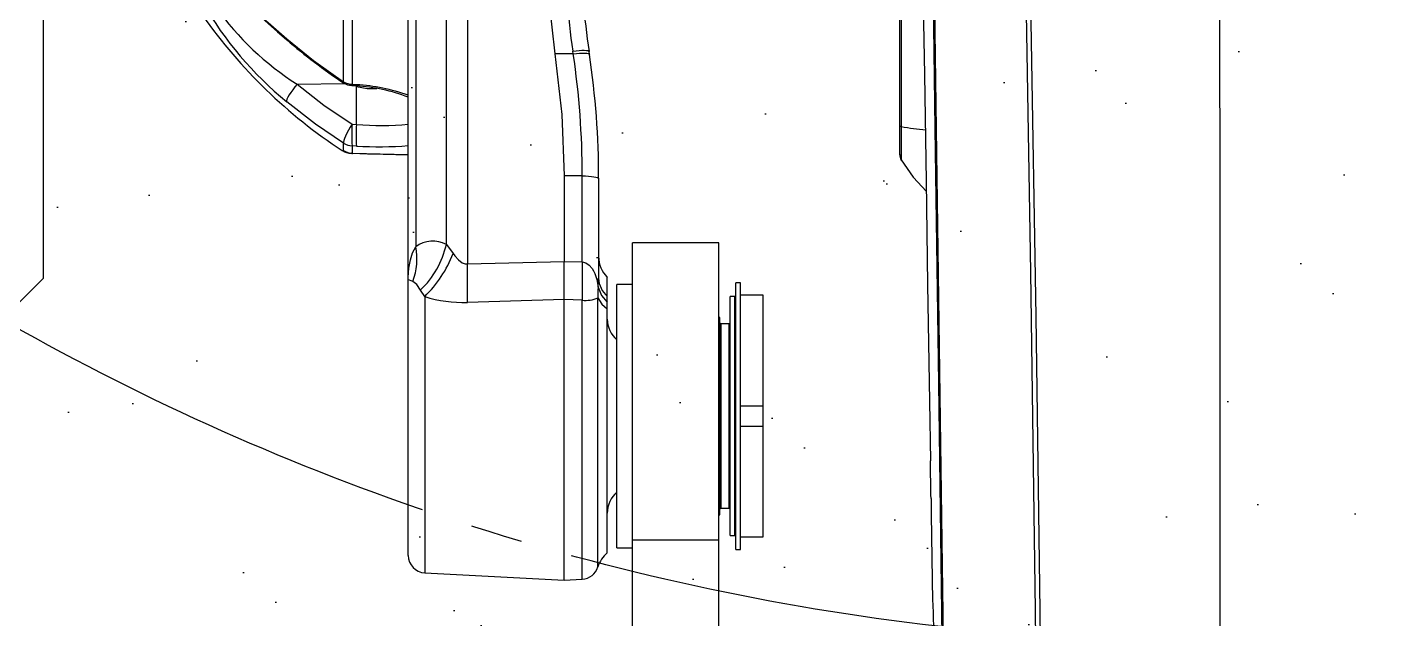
# Model space of a CAD drawing. Header units: millimetres. Extents: x -383313 to -161684, y -117025 to 99224.
# Drawn here: x -344845.2 to -344451.6, y -6434.6 to -6263.9 of the extents above; entities that cross this region are included whole.
import ezdxf

# ---------------------------------------------------------------- set-up
doc = ezdxf.new("R2010")
doc.units = ezdxf.units.MM
doc.header["$MEASUREMENT"] = 0
doc.linetypes.add('ESKD_shtrihpunktir', pattern=[18, 15, -1, 1, -1])
doc.layers.add('Робот', color=30, linetype='Continuous')

# ---------------------------------------------------------------- blocks, each defined once
blk = doc.blocks.new('ККМ-2.2.00.00.00 Пьедестал')
at = {"color": 140}
for p, q in [((500, -840), (605, -840)), ((605, -840), (625, -860))]:
    blk.add_line(p, q, dxfattribs=at)
blk = doc.blocks.new('Робот ABB IRB660_3.15 (сверху)')
at = {"layer": 'Робот', "color": 30}
for p, q in [((144.75, 708.72), (144.75, 680.43)), ((169.75, 708.72), (169.75, 680.43)), ((189.5, 692.08), (184.24, 691.8)), ((184.24, 691.8), (184.24, 611.26)), ((229.76, 689.97), (189.5, 692.08)), ((189.5, 692.08), (189.5, 611.11)), ((229.76, 610.24), (229.76, 689.97)), ((179.72, 688.28), (179.72, 610.62)), ((234.5, 684.98), (234.5, 605.45)), ((139.9, 683.22), (138.5, 683.22)), ((138.5, 683.22), (138.5, 644.72)), ((139.9, 683.22), (139.9, 644.72)), ((174.25, 682.72), (169.75, 682.72)), ((174.25, 682.72), (174.25, 606.72)), ((177, 684.21), (177, 613.8)), ((138.5, 679.59), (132, 679.59)), ((132, 679.59), (132, 647.72)), ((141.5, 679.22), (140.2, 679.22)), ((140.2, 679.22), (140.2, 610.22)), ((141.5, 679.22), (141.5, 644.72)), ((144.75, 680.43), (144.75, 594.72)), ((169.75, 680.43), (144.75, 680.43)), ((169.75, 680.43), (169.75, 594.72)), ((144.75, 673.22), (144.5, 673.22)), ((144.5, 673.22), (144.5, 644.72)), ((144.2, 671.32), (141.8, 671.32)), ((141.8, 671.32), (141.8, 618.12)), ((144.2, 644.72), (144.2, 671.32)), ((132, 647.72), (138.5, 647.72)), ((132, 647.72), (132, 641.72)), ((138.5, 641.72), (132, 641.72)), ((132, 641.72), (132, 609.85)), ((138.5, 644.72), (138.5, 606.22)), ((139.9, 644.72), (139.9, 606.22)), ((141.5, 644.72), (141.5, 610.22)), ((144.2, 618.12), (144.2, 644.72)), ((144.5, 644.72), (144.5, 616.22)), ((141.8, 618.12), (144.2, 618.12)), ((144.5, 616.22), (144.75, 616.22)), ((140.2, 610.22), (141.5, 610.22)), ((177, 613.8), (177, 611.82)), ((177, 611.82), (177, 610.13)), ((177, 610.13), (177, 604.71)), ((184.24, 611.26), (189.5, 611.11)), ((189.5, 611.11), (217.41, 611.92)), ((229.76, 610.24), (230.93, 608.33)), ((132, 609.85), (138.5, 609.85)), ((138.5, 606.22), (139.9, 606.22)), ((169.75, 606.72), (174.25, 606.72)), ((179.64, 607.55), (179.5, 604.93)), ((179.5, 576.16), (179.5, 604.93)), ((234.5, 605.45), (234.5, 404.62)), ((189.5, 600.07), (184.24, 600.2)), ((184.24, 600.2), (184.24, 575.38)), ((217.41, 600.77), (189.5, 600.07)), ((189.5, 575.34), (189.5, 600.07)), ((144.75, 594.72), (169.75, 594.72)), ((223.47, 595.19), (221.53, 597.79)), ((184.24, 575.38), (189.5, 575.34)), ((92.5, 569.32), (92.5, 560.97)), ((234.5, 569.31), (250.58, 568.89)), ((250.58, 568.89), (250.96, 568.87)), ((250.71, 566.73), (250.71, 568.87)), ((253.18, 568.07), (253.18, 565.94)), ((253.56, 568.06), (253.18, 568.07)), ((249.45, 566.79), (250.71, 566.73)), ((92.09, 561.17), (92.09, 561.17)), ((92.5, 560.97), (92.5, 10.36)), ((249.45, 560.55), (249.45, 549.57)), ((250.71, 560.49), (249.45, 560.55)), ((246.36, 550.15), (243.56, 550.16)), ((249.45, 549.57), (246.36, 550.15)), ((250.71, 548.96), (249.45, 549.05)), ((250.8, 549.32), (249.55, 549.41)), ((250.71, 382.17), (250.71, 548.96)), ((266.6, 548.93), (252.82, 548.75)), ((253.18, 548.22), (253.18, 377.51)), ((182.16, 540.29), (182.28, 539.46)), ((182.28, 539.46), (182.28, 539.48)), ((186.84, 540.17), (192.17, 540.12))]:
    blk.add_line(p, q, dxfattribs=at)
at = {"layer": 'Робот', "color": 30, "flags": 128}
for points in [[(0, 1515.56), (0, 1446.95), (0, 1378.17), (0, 1286.2), (0, 1193.95), (0, 1101.44), (0, 1008.56), (0, 915.44), (0, 822.11), (0, 746.16), (0, 670.08), (0, 593.89), (0.01, 517.59), (0, 441.07), (0, 364.45), (0, 287.75), (0, 210.98)], [(62.11, 210.65), (61.76, 222.8), (59.99, 288.11), (58.36, 353.37), (57.16, 404.85), (56.06, 456.3), (54.63, 530.94), (53.22, 615.99), (52.05, 700.91), (50.99, 796.04), (50.17, 891), (49.59, 985.73), (49.27, 1080.23), (49.22, 1174.47), (49.34, 1233.19), (49.55, 1291.81), (49.96, 1366.59), (50.56, 1441.17), (51.29, 1513.01)], [(52.67, 1512.88), (51.89, 1441.05), (51.27, 1369.69), (50.83, 1298.15), (50.8, 1291.72), (50.58, 1235.66), (50.47, 1179.5), (50.47, 1174.39), (50.53, 1080.16), (50.86, 985.67), (51.43, 890.94), (52.25, 796), (53.29, 700.87), (54.64, 603.13), (56.32, 505.21), (58.34, 407.13), (60.69, 308.92), (63.38, 210.61)], [(86.78, 208.89), (85.99, 266.87), (84.99, 340.69), (83.99, 414.45), (82.65, 512.69), (81.31, 610.81), (79.97, 708.78), (78.96, 782.14), (77.95, 855.41), (76.61, 952.97), (75.26, 1050.34), (73.91, 1147.52), (72.56, 1244.49), (71.21, 1341.25), (69.85, 1437.77), (68.83, 1510)], [(69.16, 1509.75), (70.16, 1437.53), (71.17, 1365.18), (72.18, 1292.71), (73.19, 1220.08), (74.2, 1147.33), (75.21, 1074.49), (76.22, 1001.53), (77.23, 928.45), (78.24, 855.26), (79.25, 782), (80.26, 708.64), (81.27, 635.2), (82.29, 561.67), (83.3, 488.04), (84.31, 414.34), (85.32, 340.59), (86.33, 266.78), (87.13, 208.84)], [(83.02, 698.11), (83.01, 698.88), (82.91, 702.01), (82.76, 706.39), (82.53, 712.32), (82.31, 718.85), (82.11, 725.72), (81.96, 732.81)], [(83.49, 668.47), (83.41, 673.16), (83.02, 698.11)], [(83.49, 668.47), (83.5, 667.41), (83.54, 664.3), (83.6, 660.95), (83.66, 657.73), (83.66, 657.64)], [(85.81, 521.04), (85.41, 546.2), (84.93, 576.89), (84.46, 606.72), (83.93, 640.5), (83.66, 657.64)], [(179.72, 610.62), (178.57, 612.46), (177, 613.8)], [(179.64, 607.55), (178.7, 609.88), (177, 611.82)], [(189.5, 611.11), (189.5, 608.74), (189.5, 606.04), (189.5, 603.11), (189.5, 600.07)], [(184.24, 600.2), (183.23, 600.48), (182.27, 601.13), (181.38, 602.16), (180.99, 602.81), (180.63, 603.56), (180.04, 605.33), (179.64, 607.55)], [(230.93, 608.33), (232.07, 606.72), (233.21, 605.86)], [(234.5, 605.45), (234.5, 605.42), (234.49, 604.61), (234.32, 602.05), (233.88, 599.58), (233.27, 597.63), (232.35, 595.84)], [(233.21, 605.86), (234.13, 605.53), (234.49, 605.43), (234.5, 605.44), (234.5, 605.45), (234.5, 605.45), (234.5, 605.45)], [(221.53, 597.79), (221.01, 598.51), (219.99, 599.65), (218.89, 600.44), (218.03, 600.73), (217.41, 600.77)], [(217.41, 401.81), (217.41, 520.27), (217.41, 600.77)], [(223.47, 595.19), (223.47, 575.07), (223.47, 402.2)], [(232.35, 403.66), (232.35, 423.41), (232.35, 502.43), (232.35, 581.44), (232.35, 595.84)], [(92.13, 570.75), (88.69, 575.75), (84.81, 579.88)], [(184.24, 575.38), (183.3, 575.4), (182.41, 575.45), (181.59, 575.52), (180.87, 575.62), (180.29, 575.74), (179.86, 575.87), (179.59, 576.01), (179.5, 576.16)], [(192.17, 540.12), (190.17, 557.67), (189.5, 575.34)], [(92.09, 570.77), (92.09, 570.84), (92.09, 570.73)], [(92.09, 561.17), (92.09, 563.31), (92.09, 564.98), (92.09, 566.55), (92.09, 569.02), (92.09, 569.45), (92.09, 570.69), (92.09, 570.77)], [(92.5, 569.22), (92.5, 569.26), (92.48, 569.43)], [(250.71, 568.87), (246.32, 568.99), (241.77, 569.1), (234.5, 569.29)], [(250.71, 560.49), (251.27, 561.35), (251.79, 562.23), (252.26, 563.09), (252.65, 563.89), (252.95, 564.6), (253.14, 565.2), (253.21, 565.65), (253.18, 565.94)], [(253.18, 565.94), (261.32, 560.44), (269.61, 553.97)], [(92.5, 560.97), (92.5, 560.97), (92.45, 561.04), (92.09, 561.17)], [(92.09, 119.3), (92.09, 142.03), (92.09, 229.7), (92.09, 317.32), (92.09, 404.87), (92.09, 483.05), (92.09, 561.17)], [(266.6, 548.93), (258.88, 554.97), (250.71, 560.49)], [(266.6, 548.93), (267.27, 549.71), (267.89, 550.5), (268.46, 551.28), (268.93, 552.02), (269.29, 552.69), (269.54, 553.25), (269.64, 553.68), (269.61, 553.97)], [(249.55, 549.42), (249.51, 549.34), (249.45, 549.05)], [(250.8, 549.33), (250.77, 549.25), (250.71, 548.96)], [(253.18, 548.53), (253.21, 548.46), (253.18, 548.22)], [(269.61, 535.83), (261.9, 542.08), (253.18, 548.22)], [(186.84, 540.17), (185.91, 540.06), (185.03, 539.98), (184.22, 539.94), (183.51, 539.94), (182.93, 539.98), (182.51, 540.06), (182.24, 540.17), (182.15, 540.31)], [(186.96, 539.35), (186.03, 539.24), (185.15, 539.16), (184.34, 539.12), (183.64, 539.11), (183.06, 539.15), (182.63, 539.23), (182.37, 539.34), (182.28, 539.46)], [(186.84, 540.17), (186.84, 540.17), (186.96, 539.35)], [(194.5, 509.3), (193.92, 524.76), (192.17, 540.12)], [(269.61, 536.13), (269.64, 536.07), (269.61, 535.83)], [(291.35, 517.79), (291.27, 517.82), (290.97, 517.99), (290.43, 518.33), (289.63, 518.88), (288.58, 519.68), (287.27, 520.72), (285.73, 522), (283.99, 523.5), (282.08, 525.16), (280.01, 526.99), (277.59, 529.12), (275.02, 531.38), (272.28, 533.79), (269.61, 536.12)], [(293.88, 515.73), (292.4, 516.46), (290.51, 517.76), (288.3, 519.51), (285.82, 521.6), (281.67, 525.22), (277.18, 529.2), (273.45, 532.49), (269.61, 535.83)]]:
    blk.add_lwpolyline(points, dxfattribs=at)
at = {"layer": 'Робот'}
for radius in [3150, 1054]:
    blk.add_circle((0, 0), radius, dxfattribs=at)
at = {"layer": 'Робот', "color": 30, "linetype": 'ESKD_shtrihpunktir', "ltscale": 15}
blk.add_circle((0, 0), 710, dxfattribs=at)
at = {"layer": 'Робот', "color": 30}
for centre, radius, start, end in [((184.5, 686.81), 5, 93, 162.9198), ((229.5, 684.98), 5, 0, 87), ((171.6, 690.77), 8.5, 309.4817, 342.9198), ((140.2, 679.52), 0.3, 180, 270), ((141.8, 671.62), 0.3, 180, 270), ((144.2, 671.62), 0.3, 270, 0), ((169, 672.72), 8, 311.0145, 0), ((169, 616.72), 8, 0, 48.9855), ((141.8, 617.82), 0.3, 90, 180), ((144.2, 617.82), 0.3, 0, 90), ((140.2, 609.92), 0.3, 90, 180), ((172.62, 604.83), 6.88, 0.864, 50.4546), ((166.81, 609.42), 12.97, 351.7073, 5.3324), ((183.2, 602.4), 8.92, 83.3084, 112.9459), ((-94.37, 605.73), 278.66, 358.8621, 1.1379), ((494.71, 606.34), 277.36, 178.8483, 181.1517), ((218.28, 572.1), 39.83, 73.2433, 91.2456), ((254.34, 585.04), 35.2, 134.2855, 158.7684), ((249.84, 588.91), 27.1, 134.2432, 166.5943), ((171, 598.69), 8.5, 0, 45.0991), ((249.49, 599.41), 17.51, 158.4215, 191.7632), ((227.39, 602.71), 8.47, 242.5029, 305.8804), ((423.01, 576.15), 243.51, 179.9982, 188.4645), ((423.86, 575.37), 239.62, 179.9971, 188.4472), ((89.5, 569.33), 3, 359.9983, 30.0053), ((243.06, 446.91), 120.05, 86.9457, 94.0873), ((250.54, 567.59), 1.3, 82.6899, 88.4958), ((250.45, 563.91), 4.98, 56.7727, 88.4956), ((250.45, 563.88), 5, 56.9636, 87.0048), ((250.86, 563.88), 5, 57.2125, 88.4993), ((171.34, 442.63), 150, 35.2207, 56.7537), ((216.39, 563.67), 33.21, 354.6089, 5.3911), ((217.66, 563.61), 33.19, 354.606, 5.394), ((250.45, 561.71), 5.03, 57.1939, 87.0433), ((76.39, 470.32), 92.2, 80.1936, 84.6511), ((242.41, 479.64), 81.21, 85.0267, 95.5918), ((252.48, 599.25), 49.91, 248.8886, 266.6313), ((252.9, 604.31), 55.36, 250.5891, 266.4314), ((204.04, 473.61), 103.72, 29.9816, 50.7839), ((250.46, 543.68), 5.28, 59.1304, 87.3515), ((250.45, 544.34), 5, 56.8116, 85.9323), ((173.35, 425.67), 146.5, 48.9291, 56.9834), ((221.15, 477.42), 84.73, 35.5868, 57.5605), ((-10.28, 510.14), 194.78, 359.9973, 8.6632), ((-9.48, 509.35), 198.72, 359.9986, 8.6834)]:
    blk.add_arc(centre, radius, start, end, dxfattribs=at)
blk = doc.blocks.new('A$C0e877309')
h = blk.add_hatch()
h.set_pattern_fill('AR-SAND', color=256, scale=2)
h.set_pattern_definition([(37.5, (-2480.5, -1360.185), (-3.2, 97.8826), [0, -77.216, 0, -86.36, 0, -82.55]), (7.5, (-2480.5, -1360.19), (89.9047, 143.365), [0, -41.656, 0, -69.596, 0, -26.67]), (327.5, (-2542.98, -1360.185), (158.1985, 0.2874), [0, -25.4, 0, -91.44, 0, -119.38]), (317.5, (-2542.98, -1360.19), (152.7113, 44.586), [0, -12.7, 0, -59.944, 0, -68.58])])
h.paths.add_polyline_path([(-975.05, 987.36), (-975.05, -1012.64), (1024.95, -1012.64), (1024.95, 987.36)])

msp = doc.modelspace()

# ---------------------------------------------------------------- block references
at = {"ltscale": 100}
msp.add_blockref('A$C0e877309', (-344437.63713, -5797.42318), dxfattribs=at)
at = {"rotation": 270}
msp.add_blockref('ККМ-2.2.00.00.00 Пьедестал', (-344000.63847, -5731.42143), dxfattribs=at)
at = {"layer": 'Робот', "rotation": 180}
msp.add_blockref('Робот ABB IRB660_3.15 (сверху)', (-344500.63713, -5731.42318), dxfattribs=at)

doc.saveas('drawing.dxf')
